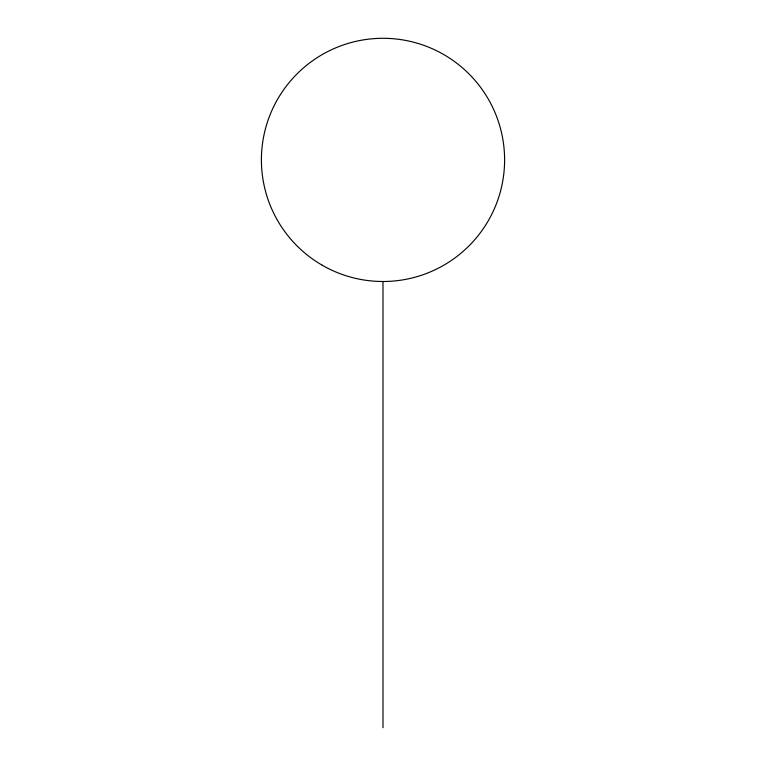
<?xml version="1.0" encoding="UTF-8"?>
<svg xmlns="http://www.w3.org/2000/svg" width="766" height="766" viewBox="0 0 766 766"><rect width="100%" height="100%" fill="white"/><g stroke="black" fill="none" stroke-linecap="round" stroke-linejoin="round"><path stroke-width="1.15" d="M383 281.495L383 727.7M322.199 265.208A121.603 121.603 0 0 0 504.603 159.903A121.603 121.603 0 0 0 322.199 54.587A121.603 121.603 0 0 0 322.199 265.208"/></g></svg>
